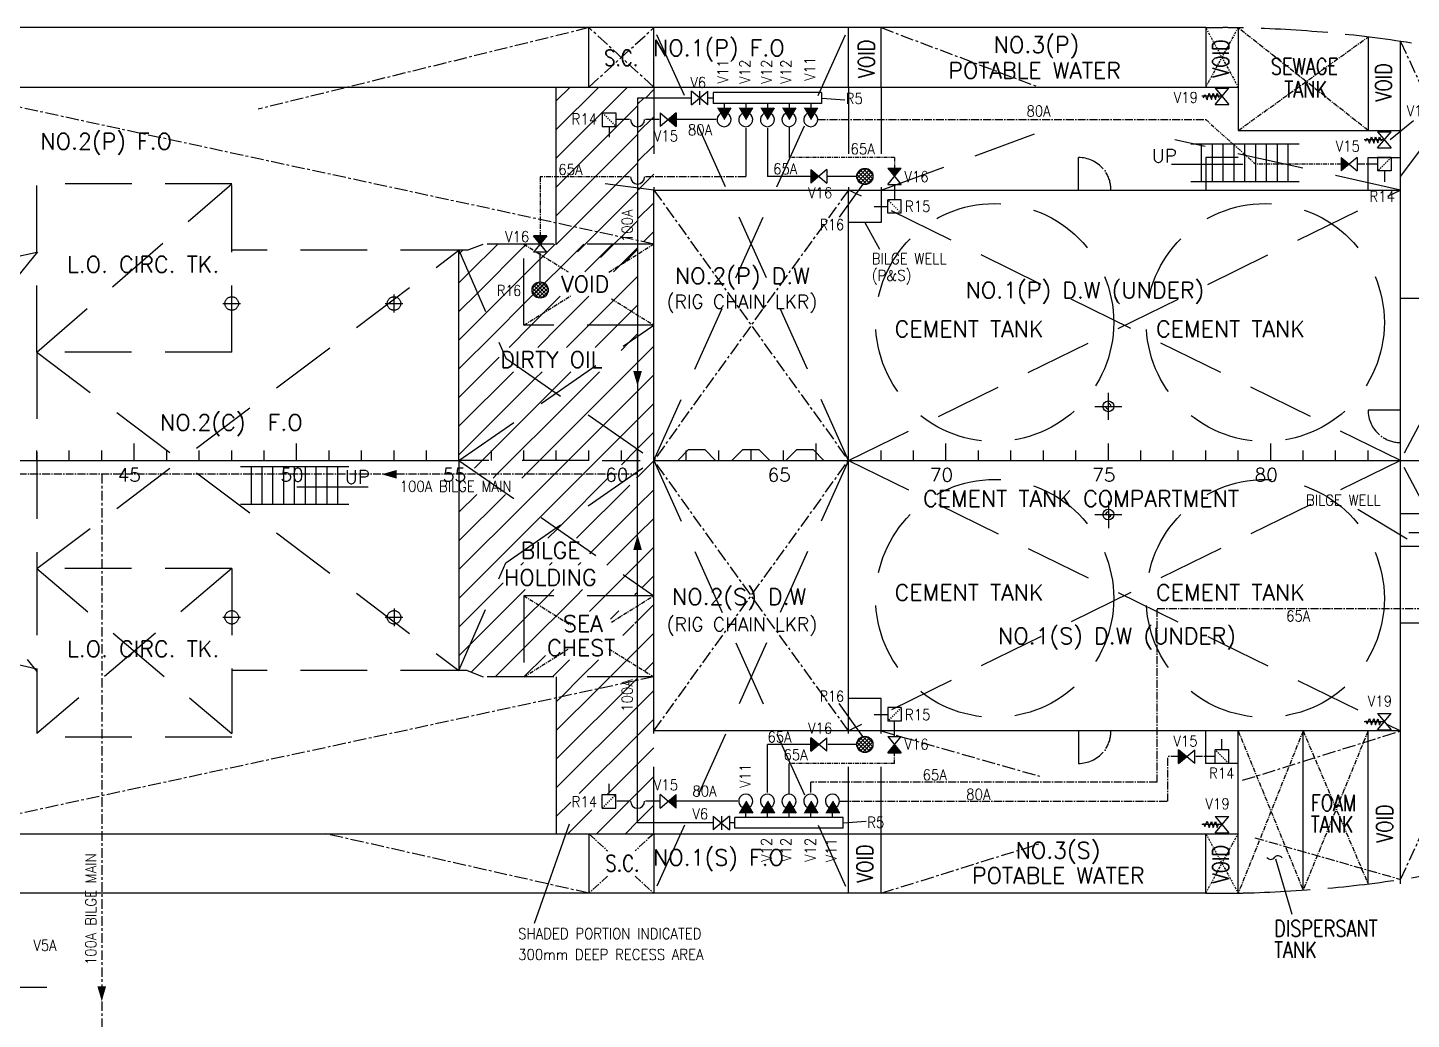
# Model space of a CAD drawing. Header units: millimetres. Extents: x 1638 to 3309, y -435 to 1865.
# Drawn here: x 2238.1 to 2369.8, y -331.5 to -237.1 of the extents above; entities that cross this region are included whole.
import ezdxf
from ezdxf.enums import TextEntityAlignment as Align

# ---------------------------------------------------------------- set-up
doc = ezdxf.new("R2010")
doc.units = ezdxf.units.MM
for name, pattern in [('CENTER', [2, 1.25, -0.25, 0.25, -0.25]), ('CENTER2', [1.125, 0.75, -0.125, 0.125, -0.125]), ('DASHDOT', [0.54, 0.3, -0.08, 0.08, -0.08]), ('HIDDEN', [9.525, 6.35, -3.175]), ('HIDDEN2', [0.1875, 0.125, -0.0625])]:
    doc.linetypes.add(name, pattern=pattern)
doc.layers.add('ballast', color=1, linetype='HIDDEN', lineweight=25)
for name, color, linetype in [('BT', 4, 'Continuous'), ('Frame', 243, 'Continuous'), ('Lining', 151, 'Continuous'), ('RED-1', 1, 'Continuous'), ('Ref-1', 6, 'CENTER'), ('Ref-2', 6, 'HIDDEN')]:
    doc.layers.add(name, color=color, linetype=linetype)
doc.styles.add('ROMANS', font='ROMANS.SHX')

# ---------------------------------------------------------------- blocks, each defined once
blk = doc.blocks.new('EXISTING BALLAST SYSTEM')
at = {"color": 8, "linetype": 'Continuous'}
for p, q in [((2350.22, -237.1), (2089.05, -237.1)), ((2316.22, -242.77), (2316.22, -237.1)), ((2319.31, -242.77), (2319.31, -237.1)), ((2368.76, -251.28), (2378.27, -238.56)), ((2351.76, -243.64), (2349.85, -243.64)), ((2350, -243.77), (2350.14, -243.46)), ((2350.14, -243.46), (2350.34, -243.96)), ((2350.34, -243.96), (2350.56, -243.35)), ((2350.56, -243.35), (2350.76, -243.95)), ((2350.76, -243.95), (2350.92, -243.35)), ((2350.92, -243.35), (2351.14, -243.93)), ((2351.14, -243.93), (2351.3, -243.35)), ((2351.3, -243.35), (2351.46, -243.74)), ((2296.13, -243.8), (2296.13, -279.28)), ((2301.2, -243.8), (2296.13, -243.8)), ((2303.34, -243.8), (2302.9, -243.8)), ((2304.37, -245.86), (2305.04, -244.73)), ((2306.43, -245.86), (2307.1, -244.73)), ((2308.49, -245.86), (2309.16, -244.73)), ((2310.55, -245.86), (2311.22, -244.73)), ((2312.62, -245.86), (2313.28, -244.73)), ((2313.67, -243.8), (2315.87, -243.96)), ((2292.78, -245.21), (2292.78, -246.5)), ((2292.78, -245.21), (2294.07, -245.21)), ((2295.38, -245.86), (2294.15, -245.86)), ((2298.19, -245.86), (2296.88, -245.86)), ((2303.63, -245.86), (2299.82, -245.86)), ((2367.78, -247.75), (2370, -245.95)), ((2292.78, -246.5), (2294.07, -246.5)), ((2365.45, -247.92), (2365.59, -247.61)), ((2365.59, -247.61), (2365.8, -248.11)), ((2365.8, -248.11), (2366.01, -247.5)), ((2366.01, -247.5), (2366.22, -248.1)), ((2366.22, -248.1), (2366.37, -247.5)), ((2366.37, -247.5), (2366.59, -248.08)), ((2366.59, -248.08), (2366.75, -247.5)), ((2366.75, -247.5), (2366.92, -247.89)), ((2359.1, -248.18), (2348.8, -248.18)), ((2349.83, -251.78), (2349.83, -248.18)), ((2350.86, -251.78), (2350.86, -248.18)), ((2351.89, -251.78), (2351.89, -248.18)), ((2352.92, -251.78), (2352.92, -248.18)), ((2353.95, -251.78), (2353.95, -248.18)), ((2367.22, -247.79), (2365.31, -247.79)), ((2351.44, -250.12), (2346.96, -250.12)), ((2353.75, -250.12), (2351.44, -250.12)), ((2367.86, -249.46), (2366.57, -249.46)), ((2367.86, -249.46), (2367.86, -250.75)), ((2317.61, -250.51), (2317.01, -251.11)), ((2317.01, -251.42), (2317.61, -252.02)), ((2317.97, -250.52), (2317.02, -251.47)), ((2317.02, -251.07), (2317.97, -252.01)), ((2318.21, -250.64), (2317.14, -251.72)), ((2317.14, -250.82), (2318.21, -251.9)), ((2317.32, -250.64), (2318.4, -251.72)), ((2318.4, -250.82), (2317.32, -251.9)), ((2317.57, -250.52), (2318.51, -251.47)), ((2318.51, -251.07), (2317.57, -252.01)), ((2317.92, -250.51), (2318.52, -251.11)), ((2318.52, -251.42), (2317.92, -252.02)), ((2367.86, -250.75), (2366.57, -250.75)), ((2317.57, -252.01), (2315.33, -255.16)), ((2359.1, -251.78), (2348.8, -251.78)), ((2319.96, -254.78), (2319.96, -253.49)), ((2321.24, -254.78), (2321.24, -253.49)), ((2321.24, -254.78), (2319.96, -254.78)), ((2317.77, -255.65), (2319.17, -258.18)), ((2286.71, -261.32), (2286.1, -261.93)), ((2287.06, -261.34), (2286.11, -262.28)), ((2286.11, -261.88), (2287.06, -262.83)), ((2287.31, -261.45), (2286.23, -262.53)), ((2286.23, -261.63), (2287.31, -262.71)), ((2286.41, -261.45), (2287.49, -262.53)), ((2287.49, -261.63), (2286.41, -262.71)), ((2286.66, -261.34), (2287.61, -262.28)), ((2287.61, -261.88), (2286.66, -262.83)), ((2287.01, -261.32), (2287.62, -261.93)), ((2286.1, -262.23), (2286.71, -262.84)), ((2287.62, -262.23), (2287.01, -262.84)), ((2340.95, -274.45), (2340.95, -271.87)), ((2339.66, -273.16), (2342.23, -273.16)), ((2296.13, -312.82), (2296.13, -277.35)), ((2299.96, -278.31), (2300.99, -277.28)), ((2300.99, -277.28), (2302.53, -277.28)), ((2302.53, -277.28), (2303.56, -278.31)), ((2305.11, -278.31), (2306.14, -277.28)), ((2306.14, -277.28), (2307.68, -277.28)), ((2307.68, -277.28), (2308.72, -278.31)), ((2310.26, -278.31), (2311.29, -277.28)), ((2311.29, -277.28), (2312.84, -277.28)), ((2312.84, -277.28), (2313.87, -278.31)), ((2258.34, -278.88), (2268.64, -278.88)), ((2263.49, -282.49), (2263.49, -278.88)), ((2264.52, -282.49), (2264.52, -278.88)), ((2265.55, -282.49), (2265.55, -278.88)), ((2266.58, -282.49), (2266.58, -278.88)), ((2267.61, -282.49), (2267.61, -278.88)), ((2297.68, -278.31), (2301.03, -278.31)), ((2303.56, -278.31), (2305.11, -278.31)), ((2308.72, -278.31), (2310.26, -278.31)), ((2310.78, -278.31), (2313.13, -278.31)), ((2263.69, -280.83), (2266, -280.83)), ((2266, -280.83), (2270.48, -280.83)), ((2258.34, -282.49), (2268.64, -282.49)), ((2340.95, -282.17), (2340.95, -284.75)), ((2369.38, -285.82), (2364.71, -282.98)), ((2339.66, -283.46), (2342.23, -283.46)), ((2317.57, -304.61), (2315.33, -301.47)), ((2319.96, -301.84), (2319.96, -303.13)), ((2321.24, -301.84), (2319.96, -301.84)), ((2321.24, -301.84), (2321.24, -303.13)), ((2365.59, -303.38), (2365.8, -302.88)), ((2365.8, -302.88), (2366.01, -303.48)), ((2366.01, -303.48), (2366.22, -302.89)), ((2366.22, -302.89), (2366.37, -303.49)), ((2366.37, -303.49), (2366.59, -302.9)), ((2366.59, -302.9), (2366.75, -303.49)), ((2367.22, -303.2), (2365.31, -303.2)), ((2365.45, -303.07), (2365.59, -303.38)), ((2366.75, -303.49), (2366.92, -303.1)), ((2317.61, -304.6), (2317.01, -305.2)), ((2317.01, -305.51), (2317.61, -306.11)), ((2317.97, -304.61), (2317.02, -305.55)), ((2317.02, -305.15), (2317.97, -306.1)), ((2318.21, -304.73), (2317.14, -305.8)), ((2317.14, -304.91), (2318.21, -305.98)), ((2317.32, -304.73), (2318.4, -305.8)), ((2318.4, -304.91), (2317.32, -305.98)), ((2317.57, -304.61), (2318.51, -305.55)), ((2318.51, -305.15), (2317.57, -306.1)), ((2317.92, -304.6), (2318.52, -305.2)), ((2318.52, -305.51), (2317.92, -306.11)), ((2352.41, -305.87), (2351.12, -305.87)), ((2352.41, -307.16), (2352.41, -305.87)), ((2352.41, -307.16), (2351.12, -307.16)), ((2292.78, -311.41), (2292.78, -310.12)), ((2292.78, -310.12), (2294.07, -310.12)), ((2295.38, -310.76), (2294.15, -310.76)), ((2298.19, -310.76), (2296.88, -310.76)), ((2305.69, -310.76), (2299.82, -310.76)), ((2306.43, -310.76), (2307.1, -311.9)), ((2308.49, -310.76), (2309.16, -311.9)), ((2310.55, -310.76), (2311.22, -311.9)), ((2312.62, -310.76), (2313.28, -311.9)), ((2314.68, -310.76), (2315.35, -311.9)), ((2292.78, -311.41), (2294.07, -311.41)), ((2289.61, -312.93), (2286.3, -322.41)), ((2303.26, -312.82), (2296.13, -312.82)), ((2305.4, -312.82), (2304.88, -312.82)), ((2315.71, -312.82), (2317.91, -312.67)), ((2351.76, -312.98), (2349.85, -312.98)), ((2350, -312.85), (2350.14, -313.17)), ((2350.14, -313.17), (2350.34, -312.67)), ((2350.34, -312.67), (2350.56, -313.27)), ((2350.56, -313.27), (2350.76, -312.68)), ((2350.76, -312.68), (2350.92, -313.27)), ((2350.92, -313.27), (2351.14, -312.69)), ((2351.14, -312.69), (2351.3, -313.27)), ((2351.3, -313.27), (2351.46, -312.88)), ((2291.5, -313.85), (2291.5, -319.52)), ((2297.68, -313.85), (2297.68, -319.52)), ((2316.22, -319.52), (2316.22, -313.85)), ((2319.31, -319.52), (2319.31, -313.85)), ((2356.85, -316.26), (2358.4, -321.5)), ((2350.22, -319.52), (2089.05, -319.52))]:
    blk.add_line(p, q, dxfattribs=at)
at = {"color": 8}
for p, q in [((2350.22, -237.1), (2351.84, -237.1)), ((2301.28, -244.44), (2302.82, -243.15)), ((2302.82, -244.44), (2301.28, -243.15)), ((2301.28, -244.44), (2301.28, -243.15)), ((2302.05, -244.44), (2302.05, -243.15)), ((2302.82, -244.44), (2302.82, -243.15)), ((2351.12, -242.87), (2352.41, -242.87)), ((2351.12, -244.41), (2352.41, -242.87)), ((2351.12, -242.87), (2352.41, -244.41)), ((2351.12, -244.41), (2352.41, -244.41)), ((2294.07, -245.21), (2294.07, -246.5)), ((2298.27, -245.21), (2298.27, -246.5)), ((2298.27, -245.21), (2299.82, -246.5)), ((2299.82, -245.21), (2298.27, -246.5)), ((2299.82, -245.21), (2299.82, -246.5)), ((2366.57, -247.02), (2367.86, -247.02)), ((2366.57, -248.56), (2367.86, -247.02)), ((2366.57, -247.02), (2367.86, -248.56)), ((2366.57, -248.56), (2367.86, -248.56)), ((2338.11, -252.56), (2338.11, -249.46)), ((2364.64, -249.46), (2363.1, -250.75)), ((2363.1, -249.46), (2364.64, -250.75)), ((2363.1, -249.46), (2363.1, -250.75)), ((2364.64, -249.46), (2364.64, -250.75)), ((2366.57, -249.46), (2366.57, -250.75)), ((2312.62, -250.62), (2312.62, -251.91)), ((2312.62, -250.62), (2314.16, -251.91)), ((2314.16, -250.62), (2312.62, -251.91)), ((2314.16, -250.62), (2314.16, -251.91)), ((2319.96, -252.02), (2321.24, -250.48)), ((2319.96, -250.48), (2321.24, -252.02)), ((2319.96, -250.48), (2321.24, -250.48)), ((2319.96, -252.02), (2321.24, -252.02)), ((2321.24, -253.49), (2319.96, -253.49)), ((2287.5, -256.93), (2286.22, -256.93)), ((2287.5, -258.48), (2286.22, -256.93)), ((2287.5, -256.93), (2286.22, -258.48)), ((2287.5, -258.48), (2286.22, -258.48)), ((2257.5, -264.22), (2257.5, -262.52)), ((2272.95, -264.22), (2272.95, -262.52)), ((2368.76, -273.52), (2365.67, -273.52)), ((2334.77, -278.31), (2334.77, -277.35)), ((2344.04, -278.31), (2344.04, -277.35)), ((2257.5, -292.4), (2257.5, -294.1)), ((2272.95, -292.4), (2272.95, -294.1)), ((2366.57, -302.42), (2367.86, -302.42)), ((2366.57, -302.42), (2367.86, -303.97)), ((2366.57, -303.97), (2367.86, -302.42)), ((2321.24, -303.13), (2319.96, -303.13)), ((2338.11, -304.07), (2338.11, -307.16)), ((2366.57, -303.97), (2367.86, -303.97)), ((2312.62, -306), (2312.62, -304.71)), ((2314.16, -306), (2312.62, -304.71)), ((2312.62, -306), (2314.16, -304.71)), ((2314.16, -306), (2314.16, -304.71)), ((2319.96, -304.6), (2321.24, -304.6)), ((2319.96, -306.15), (2321.24, -304.6)), ((2319.96, -304.6), (2321.24, -306.15)), ((2319.96, -306.15), (2321.24, -306.15)), ((2347.64, -307.16), (2347.64, -305.87)), ((2349.19, -307.16), (2347.64, -305.87)), ((2347.64, -307.16), (2349.19, -305.87)), ((2349.19, -307.16), (2349.19, -305.87)), ((2351.12, -307.16), (2351.12, -305.87)), ((2294.07, -311.41), (2294.07, -310.12)), ((2298.27, -311.41), (2298.27, -310.12)), ((2298.27, -311.41), (2299.82, -310.12)), ((2299.82, -311.41), (2298.27, -310.12)), ((2299.82, -311.41), (2299.82, -310.12)), ((2303.34, -312.18), (2303.34, -313.47)), ((2303.34, -312.18), (2304.88, -313.47)), ((2304.88, -312.18), (2303.34, -313.47)), ((2304.11, -312.18), (2304.11, -313.47)), ((2304.88, -312.18), (2304.88, -313.47)), ((2351.12, -312.21), (2352.41, -312.21)), ((2351.12, -312.21), (2352.41, -313.76)), ((2351.12, -313.76), (2352.41, -312.21)), ((2351.12, -313.76), (2352.41, -313.76)), ((2350.22, -319.52), (2351.84, -319.52)), ((2233.54, -328.46), (2241.27, -328.46))]:
    blk.add_line(p, q, dxfattribs=at)
at = {"color": 8, "linetype": 'CENTER2', "ltscale": 0.3}
for p, q in [((2350.22, -237.12), (2353.31, -242.77)), ((2350.22, -242.77), (2353.31, -237.12)), ((2350.22, -319.51), (2353.31, -313.85)), ((2350.22, -313.85), (2353.31, -319.51))]:
    blk.add_line(p, q, dxfattribs=at)
at = {"color": 8, "linetype": 'CENTER2', "ltscale": 0.6}
for p, q in [((2353.31, -246.89), (2365.67, -237.99)), ((2365.67, -246.89), (2353.32, -237.12)), ((2286.86, -251.32), (2286.86, -256.86)), ((2295.38, -251.32), (2286.86, -251.32)), ((2353.31, -304.07), (2359.49, -319.23)), ((2359.49, -304.07), (2353.32, -319.51)), ((2359.49, -304.07), (2365.67, -318.63)), ((2365.67, -304.07), (2359.49, -319.23))]:
    blk.add_line(p, q, dxfattribs=at)
at = {"color": 8, "linetype": 'HIDDEN'}
for p, q in [((2297.68, -242.77), (2297.68, -252.56)), ((2316.22, -242.77), (2316.22, -252.56)), ((2319.31, -242.77), (2319.31, -255.65)), ((2354.98, -251.78), (2354.98, -248.18)), ((2356.01, -251.78), (2356.01, -248.18)), ((2357.04, -251.78), (2357.04, -248.18)), ((2358.07, -251.78), (2358.07, -248.18)), ((2238.95, -268.01), (2238.95, -251.96)), ((2257.51, -251.96), (2238.95, -251.96)), ((2257.5, -268.01), (2257.51, -251.96)), ((2297.68, -252.56), (2293.04, -251.96)), ((2320.6, -252.02), (2320.6, -253.49)), ((2319.31, -255.65), (2316.22, -255.65)), ((2319.31, -255.65), (2316.22, -255.65)), ((2279.91, -258.3), (2281.45, -257.71)), ((2297.68, -257.71), (2281.45, -257.71)), ((2285.31, -265.43), (2285.31, -257.71)), ((2236.64, -258.99), (2238.95, -258.47)), ((2238.95, -268.01), (2238.95, -259.25)), ((2279.91, -258.3), (2257.5, -258.3)), ((2297.68, -265.43), (2285.31, -265.43)), ((2238.95, -268.01), (2238.95, -288.61)), ((2257.5, -268.01), (2238.95, -268.01)), ((2259.37, -282.49), (2259.37, -278.88)), ((2260.4, -282.49), (2260.4, -278.88)), ((2261.43, -282.49), (2261.43, -278.88)), ((2262.46, -282.49), (2262.46, -278.88)), ((2291.5, -278.31), (2279.13, -278.31)), ((2292.78, -278.31), (2296.39, -278.31)), ((2299.96, -278.31), (2303.56, -278.31)), ((2305.11, -278.31), (2308.72, -278.31)), ((2308.24, -278.31), (2311.84, -278.31)), ((2238.95, -288.61), (2238.95, -304.32)), ((2238.95, -288.61), (2238.95, -297.37)), ((2257.5, -288.61), (2238.95, -288.61)), ((2257.5, -288.61), (2257.51, -304.32)), ((2285.31, -291.19), (2285.31, -298.92)), ((2297.68, -291.19), (2285.31, -291.19)), ((2236.64, -297.63), (2238.95, -298.15)), ((2279.91, -298.32), (2257.5, -298.32)), ((2279.91, -298.32), (2281.45, -298.92)), ((2297.68, -298.92), (2281.45, -298.92)), ((2319.31, -300.98), (2316.22, -300.98)), ((2319.31, -313.85), (2319.31, -300.98)), ((2297.68, -313.85), (2297.68, -304.07)), ((2297.68, -313.85), (2297.68, -304.07)), ((2316.22, -313.85), (2316.22, -304.07)), ((2320.6, -304.6), (2320.6, -303.13)), ((2257.51, -304.66), (2238.95, -304.66))]:
    blk.add_line(p, q, dxfattribs=at)
at = {"color": 8, "linetype": 'HIDDEN2'}
for p, q in [((2292.78, -245.21), (2294.07, -246.5)), ((2367.86, -249.46), (2366.57, -250.75)), ((2321.24, -254.78), (2319.96, -253.49)), ((2321.24, -301.84), (2319.96, -303.13)), ((2352.41, -307.16), (2351.12, -305.87)), ((2292.78, -311.41), (2294.07, -310.12))]:
    blk.add_line(p, q, dxfattribs=at)
at = {"color": 8, "linetype": 'CENTER2'}
for p, q in [((2313.28, -245.86), (2350.22, -245.86)), ((2366.5, -250.11), (2364.72, -250.11)), ((2306.43, -251.32), (2296.88, -251.32)), ((2320.6, -252.02), (2320.6, -253.42)), ((2320.6, -252.02), (2320.6, -253.42)), ((2286.86, -261.23), (2286.86, -258.56)), ((2209.08, -279.6), (2296.13, -279.6)), ((2345.58, -308.96), (2345.58, -292.41)), ((2345.58, -292.41), (2371.21, -292.41)), ((2320.6, -304.6), (2320.6, -303.21)), ((2320.6, -304.6), (2320.6, -303.21)), ((2346.61, -310.76), (2346.61, -306.51)), ((2347.64, -306.51), (2346.61, -306.51)), ((2351.04, -306.51), (2349.27, -306.51)), ((2345.58, -308.96), (2312.62, -308.96)), ((2315.42, -310.76), (2346.61, -310.76)), ((2291.5, -313.85), (2293.27, -315.48)), ((2297.68, -313.85), (2295.9, -315.48)), ((2293.27, -317.89), (2291.5, -319.52)), ((2295.9, -317.89), (2297.68, -319.52))]:
    blk.add_line(p, q, dxfattribs=at)
at = {"color": 8, "linetype": 'CENTER2', "ltscale": 0.5}
for p, q in [((2350.22, -245.86), (2354.98, -250.11)), ((2320.6, -249.46), (2310.55, -249.46)), ((2320.6, -249.46), (2320.6, -250.48)), ((2363.1, -250.11), (2354.98, -250.11)), ((2320.6, -307.16), (2320.6, -306.15)), ((2320.6, -307.16), (2310.55, -307.16))]:
    blk.add_line(p, q, dxfattribs=at)
at = {"color": 8, "linetype": 'CENTER'}
for p, q in [((2319.31, -304.07), (2334.4, -308.38)), ((2353.73, -308.77), (2368.76, -304.07)), ((2319.31, -319.52), (2334.57, -314.75))]:
    blk.add_line(p, q, dxfattribs=at)
at = {"color": 8, "linetype": 'CENTER', "ltscale": 0.7}
blk.add_line((2354.89, -314.24), (2368.76, -318.2), dxfattribs=at)
at = {"color": 8, "lineweight": 0}
for points in [[(2296.13, -271.22, 0, 0.824, 0), (2296.13, -269.8, 0.824, 0.824, 0)], [(2271.78, -279.63, 0, 0.824, 0), (2273.2, -279.63, 0.824, 0.824, 0)], [(2296.13, -285.4, 0, 0.824, 0), (2296.13, -286.83, 0.824, 0.824, 0)], [(2245.13, -329.81, 0, 0.824, 0), (2245.13, -328.39, 0.824, 0.824, 0)]]:
    blk.add_lwpolyline(points, format="xyseb", dxfattribs=at)
at = {"color": 8, "linetype": 'Continuous'}
for centre, radius in [((2317.77, -251.27), 0.773), ((2286.86, -262.08), 0.773), ((2340.95, -273.16), 0.515), ((2340.95, -283.46), 0.515), ((2317.77, -305.35), 0.773)]:
    blk.add_circle(centre, radius, dxfattribs=at)
at = {"color": 8}
for centre, radius in [((2330.13, -265.18), 11.33), ((2355.89, -265.18), 11.33), ((2257.5, -263.37), 0.644), ((2272.95, -263.37), 0.644), ((2330.13, -291.45), 11.33), ((2355.89, -291.45), 11.33), ((2257.5, -293.25), 0.644), ((2272.95, -293.25), 0.644)]:
    blk.add_circle(centre, radius, dxfattribs=at)
for centre, radius, start, end in [((2351.84, -306.54), 69.44, 89.1861, 90.0013), ((2351.26, -343.26), 106.16, 88.6222, 89.1555), ((2350.98, -358.2), 121.11, 84.8603, 88.6578), ((2351.5, -352.24), 115.13, 80.8582, 84.8527), ((2352.44, -346.46), 109.27, 76.551, 80.8621), ((2338.11, -252.56), 3.09, 40.6057, 90), ((2338.11, -252.56), 3.09, 0, 32.6057), ((2368.76, -273.52), 3.09, 180, 229.3943), ((2368.76, -273.52), 3.09, 237.3943, 270), ((2338.11, -304.07), 3.09, 327.3943, 0), ((2338.11, -304.07), 3.09, 270, 319.3943), ((2352.44, -210.16), 109.27, 279.1379, 283.449), ((2351.5, -204.38), 115.13, 275.1473, 279.1418), ((2351.84, -250.08), 69.44, 269.9987, 270.8139), ((2351.26, -213.37), 106.16, 270.8445, 271.3778), ((2350.98, -198.42), 121.11, 271.3422, 275.1397)]:
    blk.add_arc(centre, radius, start, end, dxfattribs=at)
at = {"color": 8, "linetype": 'Continuous'}
for centre, radius, start, end in [((2296.13, -245.86), 0.67, 180, 0), ((2304.37, -245.86), 0.67, 120.5792, 59.4208), ((2306.43, -245.86), 0.67, 120.5792, 59.4208), ((2308.49, -245.86), 0.67, 120.5792, 59.4208), ((2310.55, -245.86), 0.67, 120.5792, 59.4208), ((2312.62, -245.86), 0.67, 120.5792, 59.4208), ((2296.13, -251.32), 0.67, 180, 0), ((2340.95, -273.16), 0.258, 180, 270), ((2340.95, -273.16), 0.258, 360, 90), ((2340.95, -283.46), 0.258, 90, 180), ((2340.95, -283.46), 0.258, 270, 0), ((2296.13, -310.76), 0.67, 180, 0), ((2306.43, -310.76), 0.67, 300.5792, 239.4208), ((2308.49, -310.76), 0.67, 300.5792, 239.4208), ((2310.55, -310.76), 0.67, 300.5792, 239.4208), ((2312.62, -310.76), 0.67, 300.5792, 239.4208), ((2314.68, -310.76), 0.67, 300.5792, 239.4208), ((2357.12, -316.42), 0.457, 36.7516, 140.8301), ((2356.41, -315.84), 0.457, 216.7516, 320.8301)]:
    blk.add_arc(centre, radius, start, end, dxfattribs=at)
for p in [(2340.63, -250.74), (2366.94, -276.04), (2340.63, -305.89)]:
    blk.add_point(p, dxfattribs=at)
for points in [[(2303.7, -244.73), (2304.37, -245.86), (2305.04, -244.73)], [(2305.76, -244.73), (2306.43, -245.86), (2307.1, -244.73)], [(2307.82, -244.73), (2308.49, -245.86), (2309.16, -244.73)], [(2309.89, -244.73), (2310.55, -245.86), (2311.22, -244.73)], [(2311.95, -244.73), (2312.62, -245.86), (2313.28, -244.73)], [(2299.04, -245.86), (2299.82, -245.21), (2299.82, -246.5)], [(2363.87, -250.11), (2363.1, -249.46), (2363.1, -250.75)], [(2313.39, -251.27), (2312.62, -250.62), (2312.62, -251.91)], [(2320.6, -251.25), (2319.96, -250.48), (2321.24, -250.48)], [(2286.86, -257.71), (2287.5, -256.93), (2286.22, -256.93)], [(2313.39, -305.35), (2312.62, -306), (2312.62, -304.71)], [(2320.6, -305.37), (2319.96, -306.15), (2321.24, -306.15)], [(2348.42, -306.51), (2347.64, -307.16), (2347.64, -305.87)], [(2299.04, -310.76), (2299.82, -311.41), (2299.82, -310.12)], [(2305.76, -311.9), (2306.43, -310.76), (2307.1, -311.9)], [(2307.82, -311.9), (2308.49, -310.76), (2309.16, -311.9)], [(2309.89, -311.9), (2310.55, -310.76), (2311.22, -311.9)], [(2311.95, -311.9), (2312.62, -310.76), (2313.28, -311.9)], [(2314.01, -311.9), (2314.68, -310.76), (2315.35, -311.9)]]:
    blk.add_solid(points, dxfattribs=at)
at = {"layer": 'Frame', "color": 8}
for p, q in [((2303.34, -243.28), (2303.34, -244.31)), ((2313.65, -243.28), (2313.65, -244.31)), ((2256.65, -263.37), (2258.35, -263.37)), ((2272.1, -263.37), (2273.8, -263.37)), ((2238.95, -278.31), (2238.95, -277.35)), ((2242.04, -278.31), (2242.04, -277.35)), ((2245.13, -278.31), (2245.13, -277.35)), ((2248.23, -278.31), (2248.23, -276.7)), ((2251.32, -278.31), (2251.32, -277.35)), ((2254.41, -278.31), (2254.41, -277.35)), ((2257.5, -278.31), (2257.5, -277.35)), ((2260.59, -278.31), (2260.59, -277.35)), ((2263.68, -278.31), (2263.68, -276.7)), ((2266.77, -278.31), (2266.77, -277.35)), ((2269.86, -278.31), (2269.86, -277.35)), ((2272.95, -278.31), (2272.95, -277.35)), ((2276.04, -278.31), (2276.04, -277.35)), ((2279.13, -278.31), (2279.13, -276.7)), ((2282.22, -278.31), (2282.22, -277.35)), ((2285.31, -278.31), (2285.31, -277.35)), ((2288.4, -278.31), (2288.4, -277.35)), ((2291.5, -278.31), (2291.5, -277.35)), ((2294.59, -278.31), (2294.59, -277.35)), ((2297.68, -278.31), (2297.68, -276.7)), ((2300.77, -278.31), (2300.77, -277.35)), ((2303.86, -278.31), (2303.86, -277.35)), ((2306.95, -278.31), (2306.95, -277.35)), ((2310.04, -278.31), (2310.04, -277.35)), ((2313.13, -278.31), (2313.13, -276.7)), ((2313.13, -278.31), (2313.13, -277.35)), ((2316.22, -278.31), (2316.22, -277.35)), ((2319.31, -278.31), (2319.31, -277.35)), ((2319.31, -278.31), (2319.31, -277.35)), ((2322.4, -278.31), (2322.4, -277.35)), ((2325.49, -278.31), (2325.49, -276.7)), ((2328.58, -278.31), (2328.58, -277.35)), ((2331.67, -278.31), (2331.67, -277.35)), ((2334.77, -278.31), (2334.77, -277.35)), ((2334.77, -278.31), (2334.77, -277.35)), ((2334.77, -278.31), (2334.77, -277.35)), ((2337.86, -278.31), (2337.86, -277.35)), ((2340.95, -278.31), (2340.95, -276.7)), ((2344.04, -278.31), (2344.04, -277.35)), ((2344.04, -278.31), (2344.04, -277.35)), ((2344.04, -278.31), (2344.04, -277.35)), ((2344.04, -278.31), (2344.04, -277.35)), ((2347.13, -278.31), (2347.13, -277.35)), ((2350.22, -278.31), (2350.22, -277.35)), ((2353.31, -278.31), (2353.31, -277.35)), ((2356.4, -278.31), (2356.4, -276.7)), ((2359.49, -278.31), (2359.49, -277.35)), ((2362.58, -278.31), (2362.58, -277.35)), ((2365.67, -278.31), (2365.67, -277.35)), ((2368.76, -278.31), (2368.76, -277.35)), ((2077.57, -278.31), (2279.13, -278.31)), ((2272.1, -278.31), (2273.8, -278.31)), ((2313.13, -278.31), (2439.85, -278.31)), ((2256.65, -293.25), (2258.35, -293.25)), ((2272.1, -293.25), (2273.8, -293.25)), ((2305.4, -313.34), (2305.4, -312.31)), ((2315.71, -313.34), (2315.71, -312.31))]:
    blk.add_line(p, q, dxfattribs=at)
at = {"layer": 'Frame', "color": 8, "linetype": 'Continuous'}
for p, q in [((2318.02, -278.31), (2319.31, -278.31)), ((2333.48, -278.31), (2334.77, -278.31)), ((2342.75, -278.31), (2344.04, -278.31))]:
    blk.add_line(p, q, dxfattribs=at)
at = {"layer": 'Lining', "color": 8}
for p, q in [((2288.4, -257.74), (2288.4, -242.77)), ((2304.37, -244.31), (2304.37, -244.73)), ((2306.43, -244.31), (2306.43, -244.73)), ((2308.49, -244.31), (2308.49, -244.73)), ((2310.55, -244.31), (2310.55, -244.73)), ((2312.62, -244.31), (2312.62, -244.73)), ((2293.43, -246.58), (2293.43, -247.53)), ((2306.43, -246.68), (2306.43, -251.27)), ((2308.49, -246.68), (2308.49, -251.27)), ((2310.55, -246.61), (2310.55, -249.46)), ((2312.62, -251.27), (2308.49, -251.27)), ((2316.99, -251.27), (2314.24, -251.27)), ((2367.22, -250.75), (2367.22, -251.78)), ((2318.67, -254.14), (2319.88, -254.14)), ((2279.13, -278.31), (2279.13, -258.3)), ((2286.86, -261.31), (2286.86, -258.56)), ((2279.13, -278.31), (2279.13, -298.32)), ((2370.57, -285.2), (2369.54, -285.2)), ((2288.4, -298.92), (2288.4, -313.85)), ((2318.67, -302.49), (2319.88, -302.49)), ((2308.49, -309.94), (2308.49, -305.35)), ((2312.62, -305.35), (2308.49, -305.35)), ((2316.99, -305.35), (2314.24, -305.35)), ((2351.76, -305.87), (2351.76, -304.84)), ((2310.55, -310.02), (2310.55, -307.16)), ((2293.43, -310.04), (2293.43, -309.09)), ((2312.62, -309.94), (2312.62, -308.96)), ((2306.43, -312.31), (2306.43, -311.9)), ((2308.49, -312.31), (2308.49, -311.9)), ((2310.55, -312.31), (2310.55, -311.9)), ((2312.62, -312.31), (2312.62, -311.9)), ((2314.68, -312.31), (2314.68, -311.9))]:
    blk.add_line(p, q, dxfattribs=at)
at = {"layer": 'Lining', "color": 8, "linetype": 'Continuous'}
for p, q in [((2288.4, -244.08), (2289.72, -242.77)), ((2288.4, -246.81), (2292.45, -242.77)), ((2288.4, -249.54), (2295.18, -242.77)), ((2296.88, -243.8), (2297.68, -243)), ((2294.82, -245.86), (2296.13, -244.55)), ((2296.13, -244.4), (2296.73, -243.8)), ((2288.4, -252.28), (2294.82, -245.86)), ((2296.13, -247.13), (2297.68, -245.58)), ((2288.4, -255.01), (2296.13, -247.28)), ((2296.13, -249.86), (2297.68, -248.31)), ((2288.4, -257.74), (2296.13, -250.01)), ((2296.34, -252.38), (2297.68, -251.05)), ((2290.43, -258.45), (2296.13, -252.74)), ((2296.13, -252.59), (2296.34, -252.38)), ((2296.13, -255.32), (2297.68, -253.78)), ((2292.61, -259), (2296.13, -255.48)), ((2296.69, -257.49), (2297.68, -256.51)), ((2280.07, -260.46), (2282.82, -257.71)), ((2280.89, -262.37), (2285.31, -257.95)), ((2285.31, -257.95), (2285.55, -257.71)), ((2285.31, -260.68), (2288.29, -257.71)), ((2285.31, -263.41), (2291.02, -257.71)), ((2291.1, -260.35), (2293.75, -257.71)), ((2293.83, -260.35), (2296.13, -258.06)), ((2279.13, -258.66), (2279.24, -258.55)), ((2279.24, -258.55), (2279.5, -258.3)), ((2294.79, -259.55), (2296.13, -258.21)), ((2279.13, -261.4), (2280.07, -260.46)), ((2281.72, -264.27), (2285.31, -260.68)), ((2291.49, -265.43), (2296.13, -260.79)), ((2279.13, -264.13), (2280.89, -262.37)), ((2282.54, -266.18), (2285.31, -263.41)), ((2286.02, -265.43), (2288.78, -262.67)), ((2288.75, -265.43), (2291.51, -262.67)), ((2279.13, -266.86), (2281.72, -264.27)), ((2294.22, -265.43), (2296.13, -263.52)), ((2283.91, -267.55), (2286.02, -265.43)), ((2286.64, -267.55), (2288.75, -265.43)), ((2289.37, -267.55), (2291.49, -265.43)), ((2292.1, -267.55), (2294.22, -265.43)), ((2279.13, -269.59), (2282.54, -266.18)), ((2294.56, -267.83), (2295.3, -267.09)), ((2295.3, -267.09), (2296.13, -266.25)), ((2279.13, -272.32), (2282.97, -268.49)), ((2296.13, -268.98), (2297.68, -267.44)), ((2279.13, -275.05), (2284.32, -269.87)), ((2286.4, -270.52), (2287.05, -269.87)), ((2288.02, -271.64), (2289.78, -269.87)), ((2289.63, -272.75), (2292.52, -269.87)), ((2291.25, -273.87), (2296.13, -268.98)), ((2279.13, -277.79), (2286.4, -270.52)), ((2296.13, -271.71), (2297.68, -270.17)), ((2286.36, -273.3), (2288.02, -271.64)), ((2292.86, -274.98), (2296.13, -271.71)), ((2280.6, -279.05), (2286.36, -273.3)), ((2282.78, -279.6), (2289.63, -272.75)), ((2285.52, -279.6), (2291.25, -273.87)), ((2296.13, -274.45), (2297.68, -272.9)), ((2288.25, -279.6), (2292.86, -274.98)), ((2294.48, -276.1), (2296.13, -274.45)), ((2290.98, -279.6), (2294.48, -276.1)), ((2296.13, -277.18), (2297.68, -275.63)), ((2294.59, -278.72), (2296.09, -277.22)), ((2296.09, -277.22), (2296.13, -277.18)), ((2296.13, -279.91), (2297.68, -278.36)), ((2282.38, -280), (2282.78, -279.6)), ((2285.12, -280), (2285.52, -279.6)), ((2285.27, -282.57), (2288.25, -279.6)), ((2286.88, -283.69), (2290.98, -279.6)), ((2289.01, -284.3), (2293.38, -279.93)), ((2296.05, -279.99), (2296.13, -279.91)), ((2279.13, -283.25), (2280.84, -281.54)), ((2279.13, -285.98), (2283.57, -281.54)), ((2290.32, -285.72), (2295.39, -280.66)), ((2296.13, -282.64), (2297.68, -281.1)), ((2279.13, -288.71), (2285.27, -282.57)), ((2291.72, -287.05), (2296.13, -282.64)), ((2279.13, -291.45), (2286.88, -283.69)), ((2288.5, -284.81), (2289.01, -284.3)), ((2296.13, -285.37), (2297.68, -283.83)), ((2287.59, -285.72), (2288.5, -284.81)), ((2293.33, -288.17), (2296.13, -285.37)), ((2291.58, -287.19), (2291.72, -287.05)), ((2296.13, -288.11), (2297.68, -286.56)), ((2285.02, -288.29), (2285.27, -288.04)), ((2287.75, -288.29), (2288, -288.04)), ((2290.48, -288.29), (2290.73, -288.04)), ((2293.21, -288.29), (2293.33, -288.17)), ((2294.95, -289.29), (2296.13, -288.11)), ((2293.05, -291.19), (2294.95, -289.29)), ((2296.56, -290.41), (2297.68, -289.29)), ((2279.13, -294.18), (2282.3, -291.01)), ((2280.21, -295.83), (2285.43, -290.61)), ((2282.3, -291.01), (2283.34, -289.97)), ((2287.58, -291.19), (2288.16, -290.61)), ((2290.32, -291.19), (2290.89, -290.61)), ((2295.88, -291.09), (2296.13, -290.84)), ((2285.31, -293.46), (2287.58, -291.19)), ((2285.31, -296.19), (2290.32, -291.19)), ((2291.55, -292.69), (2293.05, -291.19)), ((2296.13, -293.57), (2297.68, -292.02)), ((2280.3, -298.47), (2285.31, -293.46)), ((2293.56, -293.41), (2294.34, -292.63)), ((2295.88, -293.82), (2296.13, -293.57)), ((2294.72, -294.99), (2295.78, -293.92)), ((2296.13, -296.3), (2297.68, -294.76)), ((2279.13, -296.91), (2280.21, -295.83)), ((2282.59, -298.92), (2285.31, -296.19)), ((2293.52, -298.92), (2296.13, -296.3)), ((2285.32, -298.92), (2287.37, -296.87)), ((2288.05, -298.92), (2289.67, -297.3)), ((2290.78, -298.92), (2292.4, -297.3)), ((2296.8, -298.37), (2297.68, -297.49)), ((2288.89, -300.81), (2290.78, -298.92)), ((2292.37, -300.06), (2293.52, -298.92)), ((2288.4, -306.76), (2295.86, -299.31)), ((2288.4, -304.03), (2292.37, -300.06)), ((2295.86, -299.31), (2296.13, -299.03)), ((2296.13, -301.76), (2297.68, -300.22)), ((2288.4, -301.3), (2288.89, -300.81)), ((2288.4, -309.49), (2296.13, -301.76)), ((2296.13, -304.5), (2297.68, -302.95)), ((2290.59, -310.04), (2296.13, -304.5)), ((2296.13, -307.23), (2297.68, -305.68)), ((2293.24, -310.12), (2296.13, -307.23)), ((2296.13, -309.96), (2297.68, -308.41)), ((2292.24, -313.85), (2296.13, -309.96)), ((2292.72, -310.64), (2292.78, -310.58)), ((2288.4, -312.22), (2289.78, -310.85)), ((2289.51, -313.85), (2291.77, -311.59)), ((2296.13, -312.69), (2297.68, -311.15)), ((2294.97, -313.85), (2296.13, -312.69))]:
    blk.add_line(p, q, dxfattribs=at)
at = {"layer": 'Lining', "color": 8, "linetype": 'DASHDOT', "ltscale": 3}
blk.add_line((2245.13, -279.6), (2245.13, -380.03), dxfattribs=at)
at = {"layer": 'RED-1', "color": 8}
for p, q in [((2291.5, -242.77), (2291.5, -237.1)), ((2297.68, -242.77), (2297.68, -237.1)), ((2350.22, -237.12), (2350.22, -242.77)), ((2353.31, -237.12), (2353.31, -246.89)), ((2365.67, -237.99), (2365.67, -246.89)), ((2368.76, -318.63), (2368.76, -238.42)), ((2208.05, -242.77), (2353.31, -242.77)), ((2313.65, -243.28), (2303.34, -243.28)), ((2313.65, -244.31), (2303.34, -244.31)), ((2353.31, -246.89), (2368.76, -246.89)), ((2297.68, -304.07), (2297.68, -252.56)), ((2297.68, -252.56), (2368.76, -252.56)), ((2316.22, -304.07), (2316.22, -252.56)), ((2368.76, -262.86), (2382.67, -262.86)), ((2368.76, -293.76), (2382.67, -293.76)), ((2368.76, -304.07), (2297.68, -304.07)), ((2353.31, -319.51), (2353.31, -304.07)), ((2359.49, -319.23), (2359.49, -304.07)), ((2365.67, -318.63), (2365.67, -304.07)), ((2315.71, -312.31), (2305.4, -312.31)), ((2315.71, -313.34), (2305.4, -313.34)), ((2208.05, -313.85), (2353.31, -313.85)), ((2350.22, -319.51), (2350.22, -313.85))]:
    blk.add_line(p, q, dxfattribs=at)
at = {"layer": 'Ref-1', "color": 8}
for p, q in [((2291.5, -237.1), (2260.03, -244.87)), ((2297.68, -242.77), (2291.5, -237.1)), ((2291.5, -242.77), (2297.68, -237.1)), ((2319.31, -237.1), (2334.35, -242.77)), ((2368.76, -238.42), (2380.77, -264.25)), ((2297.68, -257.71), (2228.44, -242.77)), ((2297.68, -252.56), (2316.22, -278.31)), ((2316.22, -252.56), (2297.68, -278.31)), ((2297.68, -304.07), (2316.22, -278.31)), ((2316.22, -304.07), (2297.68, -278.31)), ((2368.76, -318.2), (2380.77, -292.38)), ((2297.68, -298.92), (2228.44, -313.85)), ((2291.5, -319.52), (2266.43, -313.85))]:
    blk.add_line(p, q, dxfattribs=at)
at = {"layer": 'Ref-1', "color": 8, "linetype": 'HIDDEN'}
for p, q in [((2353.31, -249.46), (2350.22, -249.46)), ((2350.22, -249.46), (2350.22, -252.56)), ((2376.52, -263.59), (2368.76, -278.31)), ((2376.52, -293.03), (2368.76, -278.31)), ((2368.76, -283.37), (2371.85, -283.37)), ((2368.76, -286.46), (2371.85, -286.46)), ((2350.22, -307.16), (2350.22, -304.07)), ((2353.31, -307.16), (2350.22, -307.16))]:
    blk.add_line(p, q, dxfattribs=at)
at = {"layer": 'Ref-1', "color": 8, "linetype": 'CENTER2', "ltscale": 0.5}
for p, q in [((2285.31, -257.71), (2289.52, -260.34)), ((2293.39, -260.38), (2297.68, -257.71)), ((2285.31, -265.43), (2289.77, -262.65)), ((2293.64, -262.91), (2297.68, -265.43)), ((2285.31, -291.19), (2289.77, -293.98)), ((2293.64, -293.71), (2297.68, -291.19)), ((2285.31, -298.92), (2289.52, -296.29)), ((2293.39, -296.24), (2297.68, -298.92))]:
    blk.add_line(p, q, dxfattribs=at)
at = {"layer": 'Ref-2', "color": 8}
for p, q in [((2297.68, -278.31), (2316.22, -237.1)), ((2316.22, -278.31), (2297.68, -237.1)), ((2319.31, -252.56), (2333.93, -247.22)), ((2368.76, -252.56), (2347.27, -247.77)), ((2365.67, -249.46), (2368.76, -249.46)), ((2365.67, -252.56), (2365.67, -249.46)), ((2238.95, -268.01), (2257.5, -251.96)), ((2316.22, -278.31), (2368.76, -252.56)), ((2368.76, -278.31), (2316.22, -252.56)), ((2239.01, -258.46), (2208.05, -296.34)), ((2238.95, -288.61), (2279.13, -258.3)), ((2279.13, -258.3), (2283.58, -268.57)), ((2208.05, -260.28), (2238.95, -298.4)), ((2279.13, -278.31), (2297.68, -265.43)), ((2238.95, -268.01), (2279.13, -298.32)), ((2283.58, -268.57), (2297.68, -278.31)), ((2279.13, -278.31), (2297.68, -291.19)), ((2283.58, -288.05), (2297.68, -278.31)), ((2316.22, -278.31), (2297.68, -319.52)), ((2297.68, -278.31), (2316.22, -319.52)), ((2316.22, -278.31), (2368.76, -304.07)), ((2368.76, -278.31), (2316.22, -304.07)), ((2279.13, -298.32), (2283.58, -288.05)), ((2238.95, -288.61), (2257.5, -304.32)), ((2257.5, -288.61), (2238.95, -304.32))]:
    blk.add_line(p, q, dxfattribs=at)
at = {"color": 8, "linetype": 'Continuous', "style": 'ROMANS'}
for s, height, p in [('NO.1(P) F.O', 1.5454, (2297.61, -239.8)), ('NO.3(P) ', 1.545, (2330.04, -239.5)), ('POTABLE WATER', 1.5454, (2325.72, -241.95)), ('NO.2(P) F.O', 1.5454, (2239.29, -248.7)), ('UP', 1.288, (2345.1, -249.95)), ('VOID', 1.545, (2288.87, -262.29)), ('NO.2(P) D.W', 1.5454, (2299.69, -261.51)), ('NO.1(P) D.W (UNDER)', 1.5454, (2327.36, -262.87)), ('CEMENT TANK', 1.5454, (2320.62, -266.56)), ('CEMENT TANK', 1.5454, (2345.5, -266.56)), ('DIRTY OIL', 1.545, (2283.06, -269.48)), ('NO.2(C)  F.O', 1.5454, (2250.67, -275.47)), ('UP', 1.288, (2268.28, -280.53)), ('CEMENT TANK COMPARTMENT', 1.5454, (2323.32, -282.72)), ('BILGE', 1.545, (2285.02, -287.65)), ('HOLDING', 1.545, (2283.43, -290.23)), ('NO.2(S) D.W', 1.5454, (2299.41, -292.06)), ('CEMENT TANK', 1.5454, (2320.62, -291.66)), ('CEMENT TANK', 1.5454, (2345.5, -291.66)), ('SEA', 1.545, (2289.05, -294.62)), ('NO.1(S) D.W (UNDER)', 1.5454, (2330.45, -295.79)), ('CHEST', 1.545, (2287.53, -296.92)), ('NO.3(S) ', 1.545, (2332.12, -316.21)), ('NO.1(S) F.O', 1.5454, (2297.61, -316.89)), ('POTABLE WATER', 1.5454, (2327.97, -318.61))]:
    blk.add_text(s, height=height, dxfattribs=at).set_placement(p)
at = {"color": 8, "linetype": 'Continuous', "style": 'ROMANS', "width": 0.8}
for p in [(2318.69, -240.07), (2318.54, -316.7)]:
    blk.add_text('VOID', height=1.545, rotation=90, dxfattribs=at).set_placement(p, align=Align.CENTER)
at = {"color": 8, "linetype": 'Continuous', "style": 'ROMANS'}
for s, height, width, p in [('VOID', 1.545, 0.8, (2352.42, -241.87)), ('V11', 1.03, 0.9, (2304.76, -242.42)), ('V12', 1.03, 0.9, (2306.86, -242.45)), ('V12', 1.03, 0.9, (2308.92, -242.45)), ('V12', 1.03, 0.9, (2310.77, -242.45)), ('V11', 1.03, 0.9, (2313.05, -242.17)), ('VOID', 1.545, 0.8, (2367.91, -244.14)), ('100A', 1.03, 0.9, (2295.66, -257.52)), ('100A', 1.03, 0.9, (2295.66, -302.24)), ('V11', 1.03, 0.9, (2306.9, -309.49)), ('VOID', 1.545, 0.8, (2368.02, -314.72)), ('V12', 1.03, 0.9, (2308.92, -316.55)), ('V12', 1.03, 0.9, (2310.77, -316.55)), ('V12', 1.03, 0.9, (2313.09, -316.55)), ('V11', 1.03, 0.9, (2315.08, -316.57)), ('100A BILGE MAIN', 1.0302, 0.9, (2244.61, -326.37)), ('VOID', 1.545, 0.8, (2352.42, -318.58))]:
    blk.add_text(s, height=height, rotation=90, dxfattribs=dict(at, width=width)).set_placement(p)
for s, height, width, p in [('S.C.', 1.545, 0.8, (2294.58, -240.75)), ('V19', 1.03, 0.9, (2348.33, -244.26)), ('V19', 1.03, 0.9, (2370.49, -245.53)), ('V19', 1.03, 0.9, (2366.8, -301.74)), ('V19', 1.03, 0.9, (2351.35, -311.52)), ('S.C.', 1.545, 0.8, (2294.7, -317.44))]:
    blk.add_text(s, height=height, dxfattribs=dict(at, width=width)).set_placement(p, align=Align.CENTER)
for s, height, width, p in [('SEWAGE', 1.545, 0.8, (2356.41, -241.56)), ('V6', 1.03, 0.9, (2301.15, -242.84)), ('TANK', 1.545, 0.8, (2357.7, -243.75)), ('R5', 1.03, 0.9, (2315.95, -244.37)), ('80A', 1.03, 0.9, (2333.15, -245.55)), ('R14', 1.03, 0.9, (2289.86, -246.32)), ('V15', 1.03, 0.9, (2297.68, -247.93)), ('80A', 1.03, 0.9, (2300.93, -247.34)), ('65A', 1.03, 0.9, (2316.41, -249.16)), ('V15', 1.03, 0.9, (2362.59, -248.9)), ('65A', 1.03, 0.9, (2288.59, -251.12)), ('65A', 1.03, 0.9, (2309.04, -251.06)), ('V16', 1.03, 0.9, (2321.54, -251.8)), ('V16', 1.03, 0.9, (2312.37, -253.34)), ('R14', 1.03, 0.9, (2365.8, -253.69)), ('R15', 1.03, 0.9, (2321.59, -254.63)), ('R16', 1.03, 0.85, (2313.49, -256.37)), ('V16', 1.03, 0.9, (2283.52, -257.52)), ('BILGE WELL', 1.03, 0.9, (2318.43, -259.61)), ('(P&S)', 1.03, 0.9, (2318.43, -261.21)), ('R16', 1.03, 0.85, (2282.76, -262.65)), ('100A BILGE MAIN', 1.0302, 0.9, (2273.49, -281.29)), ('BILGE WELL', 1.03, 0.9, (2359.76, -282.61)), ('65A', 1.03, 0.9, (2357.87, -293.64)), ('R16', 1.03, 0.85, (2313.49, -301.28)), ('R15', 1.03, 0.9, (2321.59, -303.03)), ('65A', 1.03, 0.9, (2308.5, -305.16)), ('V16', 1.03, 0.9, (2312.37, -304.32)), ('V16', 1.03, 0.9, (2321.54, -305.85)), ('V15', 1.03, 0.9, (2347.14, -305.55)), ('65A', 1.03, 0.9, (2310.03, -306.85)), ('65A', 1.03, 0.9, (2323.27, -308.76)), ('R14', 1.03, 0.9, (2350.53, -308.61)), ('V15', 1.03, 0.9, (2297.68, -309.72)), ('80A', 1.03, 0.9, (2301.35, -310.31)), ('R14', 1.03, 0.9, (2289.86, -311.33)), ('80A', 1.03, 0.9, (2327.42, -310.62)), ('FOAM', 1.545, 0.8, (2360.22, -311.7)), ('V6', 1.03, 0.9, (2301.35, -312.48)), ('R5', 1.03, 0.9, (2317.99, -313.29)), ('TANK', 1.545, 0.8, (2360.22, -313.74)), ('DISPERSANT', 1.545, 0.8, (2356.73, -323.64)), ('V5A', 1.03, 0.9, (2238.62, -325)), ('SHADED PORTION INDICATED', 1.0302, 0.9, (2284.77, -323.88)), ('300mm DEEP RECESS AREA', 1.0302, 0.9, (2284.77, -325.87)), ('TANK', 1.545, 0.8, (2356.73, -325.68))]:
    blk.add_text(s, height=height, dxfattribs=dict(at, width=width)).set_placement(p)
at = {"color": 8, "style": 'ROMANS'}
for p in [(2298.89, -263.84), (2298.89, -294.57)]:
    blk.add_text('(RIG CHAIN LKR)', height=1.2878, dxfattribs=at).set_placement(p)
at = {"layer": 'BT', "color": 8, "style": 'ROMANS'}
for p in [(2241.82, -260.42), (2241.82, -297.02)]:
    blk.add_text('L.O. CIRC. TK.', height=1.5454, dxfattribs=at).set_placement(p)
at = {"layer": 'Frame', "color": 8, "style": 'ROMANS'}
for s, p in [(' 45', (2245.76, -280.33)), (' 50', (2261.26, -280.33)), (' 55', (2276.72, -280.33)), (' 60', (2292.17, -280.33)), (' 65', (2307.63, -280.33)), (' 70', (2323.08, -280.33)), (' 75', (2338.53, -280.33)), (' 80', (2353.99, -280.33))]:
    blk.add_text(s, height=1.288, dxfattribs=at).set_placement(p)

msp = doc.modelspace()

# ---------------------------------------------------------------- block references
at = {"layer": 'ballast'}
msp.add_blockref('EXISTING BALLAST SYSTEM', (0, 0), dxfattribs=at)

doc.saveas('drawing.dxf')
